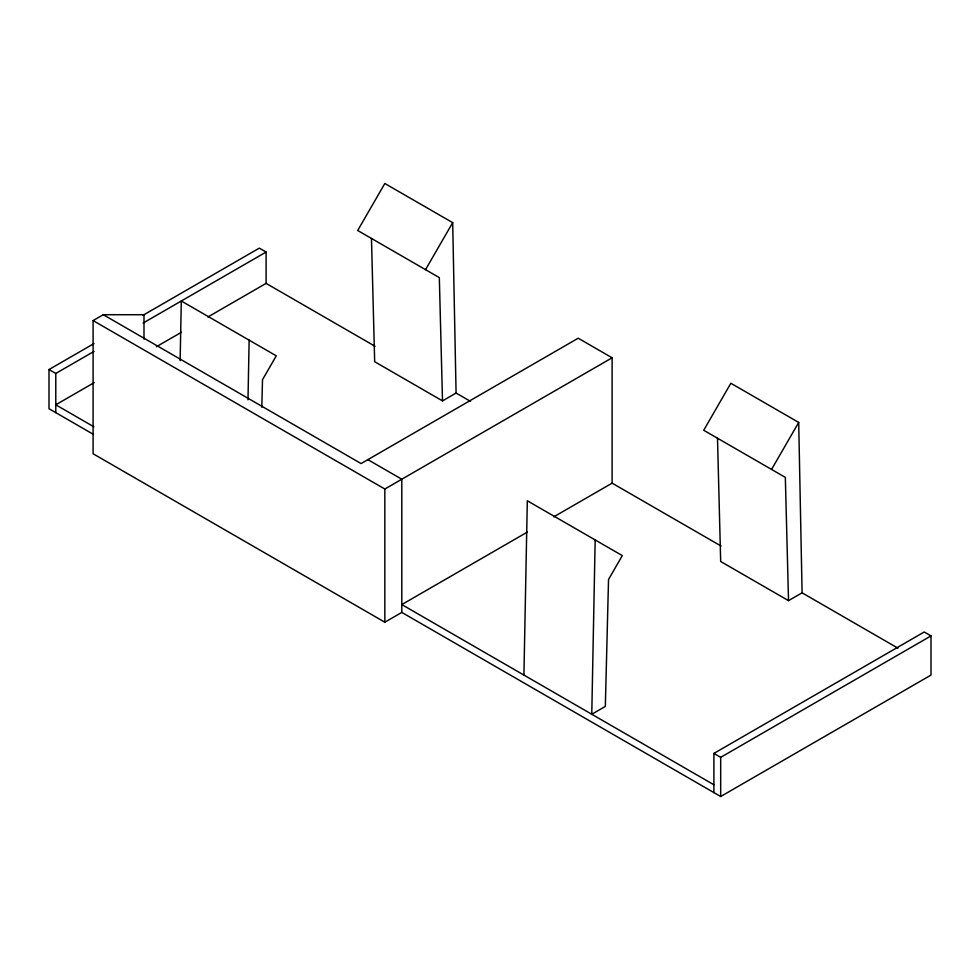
<?xml version="1.0" encoding="UTF-8"?>
<svg xmlns="http://www.w3.org/2000/svg" width="980" height="980" viewBox="0 0 980 980"><rect width="100%" height="100%" fill="white"/><g stroke="black" fill="none" stroke-linecap="round" stroke-linejoin="round"><path stroke-width="1.47" d="M180.136 360.628L181.3 300.995L276.286 355.838L262.505 379.701L261.819 407.227M247.989 399.803L249.141 340.17M523.92 675.085L527.313 500.768L622.3 555.611L608.531 579.474L605.334 706.421L591.773 714.249L595.166 539.943M425.541 269.659L452.687 222.656L384.834 183.493L357.7 230.496L439.322 277.622L442.507 400.894L456.08 393.054L470.523 401.396M771.566 469.432L798.7 422.429L730.86 383.254L703.714 430.269L785.335 477.382L788.52 600.654L802.093 592.827L897.95 648.172M713.893 792.6L713.893 753.424L924.214 631.99L931 635.91L931 675.085L720.68 796.507L401.8 612.414L384.834 622.202L93.1 453.765L93.1 320.582L103.28 314.715L143.987 314.715L143.987 339.129M93.455 434.397L49 408.721L49 369.546L93.97 343.588M142.921 315.327L259.32 248.124L266.107 252.044L266.107 283.379L375.095 346.308M49 369.546L55.787 373.466L94.141 351.318M143.092 323.069L266.107 252.044M94.141 382.653L55.787 404.801L93.872 426.79M156.322 346.761L181.447 332.257M207.907 316.981L266.107 283.379M93.1 320.582L384.834 489.02L612.12 357.798L612.12 483.152L721.121 546.068M527.387 532.067L401.8 604.574L713.893 784.76M553.749 516.852L612.12 483.152M713.893 753.424L720.68 757.344L931 635.91M612.12 357.798L578.2 338.21L361.093 463.565L103.28 314.715M442.507 400.894L374.666 361.718L371.469 238.446M788.52 600.654L720.68 561.491L717.495 438.219M367.88 459.645L401.8 479.232L401.8 612.414M798.7 422.429L802.093 592.827M452.687 222.656L456.08 393.054M720.68 757.344L720.68 796.507M384.834 489.02L384.834 622.202M55.787 373.466L55.787 412.641"/></g></svg>
